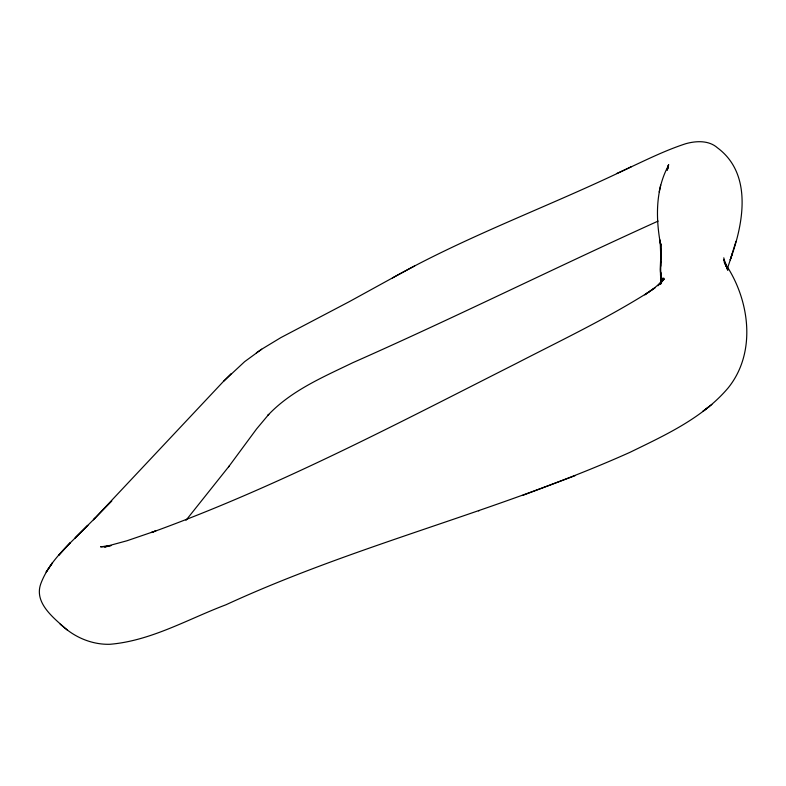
<?xml version="1.0" encoding="UTF-8"?>
<svg xmlns="http://www.w3.org/2000/svg" width="786" height="786" viewBox="0 0 786 786"><rect width="100%" height="100%" fill="white"/><g stroke="black" fill="none" stroke-linecap="round" stroke-linejoin="round"><path stroke-width="1.18" d="M660.82 249.26L660.721 259.537L660.908 243.768L660.712 258.525M660.928 283.648L661.291 280.042L660.849 283.608M667.461 169.56L668.601 164.706L667.157 169.972L668.601 164.706M667.422 169.678L667.687 167.634M668.287 165.866C655.406 189.77 655.73 218.164 660.505 244.191L660.142 240.005L660.712 255.303M660.643 185.132L659.169 191.99M735.981 241.361L730.194 259.94C743.389 224.148 752.959 174.168 717.48 147.837C708.913 140.183 696.17 140.802 685.765 143.71C661.861 151.462 639.558 163.35 616.656 173.529M727.276 269.009L732.503 253.141M661.016 283.186L662.971 278.018L660.142 284.247M660.25 284.08L663.875 278.205L657.911 285.77L664.239 279.03L660.417 283.088M228.53 466.943L256.59 428.93L268.773 414.369L267.947 415.263C291.066 390.632 322.948 377.162 352.767 362.71C455.399 317.338 555.889 267.319 658.108 221.092M229.316 465.901L186.007 520.293M631.296 166.73C552.961 204.969 470.431 234.424 394.218 276.967L349.426 301.588L280.867 337.607L261.669 349.23L244.643 361.658L223.538 381.328L93.416 519.792L111.789 501.046M223.538 381.328L231.349 373.488M95.008 518.151L75.083 538.037L87.845 525.333C70.661 543.273 49.695 559.789 40.784 583.792C33.965 602.577 53.006 617.383 65.199 628.299C77.608 638.625 93.701 644.746 109.922 644.284C151.089 640.836 188.001 619.073 225.946 604.778C357.011 544.344 498.471 511.273 630.048 452.294C664.976 435.208 702.291 418.329 727.983 388.127C757.282 352.128 749.53 298.326 724.26 262.259L726.451 266.277L723.621 259.459L727.836 270.227L724.879 262.809M661.733 281.693L654.748 287.715L644.726 294.829L654.925 287.873L650.15 291.125M709.473 406.313L702.959 411.294L711.87 404.466M261.669 349.23L256.374 352.826M649.354 291.694C606.497 318.782 560.585 340.574 515.606 363.81C396.223 424.185 277.507 486.917 151.433 532.535L155.825 530.894L126.9 540.788L104.509 546.869L111.121 545.533L100.579 546.82L105.913 546.683M392.469 277.92L414.703 265.894M523.545 495.072L523.044 495.259L575.175 475.618M478.507 510.871L479.224 510.615M104.715 546.427L106.975 546.653M60.188 624.202L67.291 630.008M723.798 257.818L725.439 264.273M725.576 265.678L725.547 263.192L725.792 265.599M661.262 282.999L660.368 269.313L660.653 258.181L660.387 271.661L660.692 277.114L660.643 254.841L660.731 262.77M661.281 282.96L660.515 274.658L661.075 283.726L660.672 272.457L661.026 282.341M660.721 261.777L660.771 266.169M52.377 562.923L46.236 571.953L52.377 562.923M63.047 550.505L58.547 555.397L70.465 542.586L63.047 550.505"/></g></svg>
